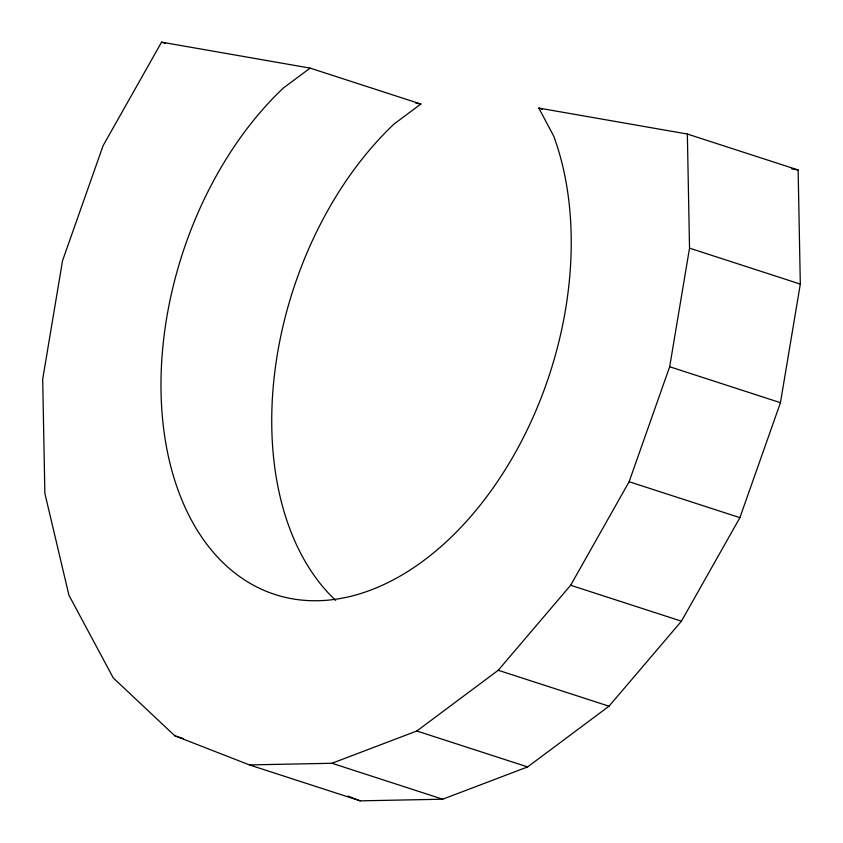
<?xml version="1.0" encoding="UTF-8"?>
<svg xmlns="http://www.w3.org/2000/svg" width="843" height="843" viewBox="0 0 843 843"><rect width="100%" height="100%" fill="white"/><g stroke="black" fill="none" stroke-linecap="round" stroke-linejoin="round"><path stroke-width="1.26" d="M310.129 68.114L161.571 42.15L103.099 145.681L62.551 260.656L42.687 379.245L44.869 493.366L68.947 595.253L113.268 677.941L174.828 735.813L249.423 764.917L331.963 763.273L416.832 730.997L498.245 670.269L570.658 585.253L629.131 481.722L669.669 366.747L689.532 248.158L687.351 134.037L538.803 108.073L553.767 136.229A295.208 193.205 -72 0 1 448.908 539.341A295.208 193.205 -72 0 1 178.453 491.174A295.208 193.205 -72 0 1 283.311 88.062L310.129 68.114L420.899 104.037L394.092 123.995A295.208 193.205 -72 0 0 335.683 600.395M249.423 764.917L360.193 800.85L442.733 799.206L527.613 766.919L609.025 706.202L681.429 621.186L739.901 517.655L780.449 402.68L800.313 284.091L798.131 169.959L687.351 134.037M415.736 103.141L420.899 104.037M791.672 168.832L798.131 169.959M538.803 108.073L542.534 109.284M161.571 42.15L165.302 43.362M689.532 248.158L800.313 284.091M669.669 366.747L780.449 402.68M629.131 481.722L739.901 517.655M570.658 585.253L681.429 621.186M498.245 670.269L609.025 706.202M416.832 730.997L527.613 766.919M331.963 763.273L442.733 799.206M174.828 735.813L183.542 738.637M347.969 796.077L360.193 800.85"/></g></svg>
